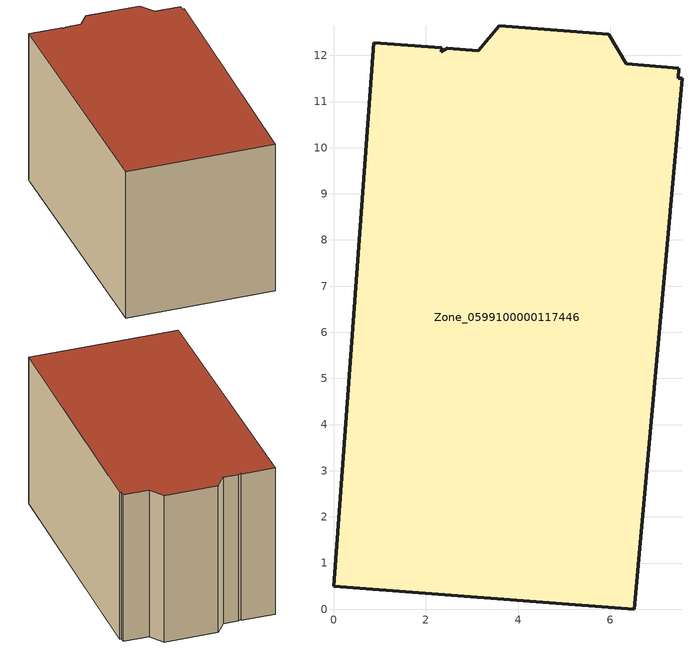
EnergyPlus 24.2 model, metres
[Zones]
Zone_0599100000117446
 floor ground (C_G): 6.52,0 0,0.5 0.87,12.27 2.35,12.16 2.34,12.08 2.46,12.15 3.14,12.1 3.59,12.64 5.96,12.46 6.34,11.82 7.49,11.72 7.46,11.5 7.55,11.51 z0
 wall outside (C_F): 5.96,12.46 3.59,12.64 3.14,12.1 2.46,12.15 2.34,12.08 2.35,12.16 0.87,12.27 0,0.5 6.52,0 7.55,11.51 7.46,11.5 7.49,11.72 6.34,11.82 5.96,12.46 z0:7.03
 roof outside (C_R): 7.55,11.51 7.46,11.5 7.49,11.72 6.34,11.82 5.96,12.46 3.59,12.64 3.14,12.1 2.46,12.15 2.34,12.08 2.35,12.16 0.87,12.27 0,0.5 6.52,0 z7.03
[BUILDING]
Pand.0599100000117446: North Axis=0; Terrain=City; Loads Convergence Tolerance Value=0.04; Temperature Convergence Tolerance Value=0.4; Solar Distribution=FullExterior; Maximum Number of Warmup Days=25; Minimum Number of Warmup Days=1
[Site:Location]
Rotterdam.The.Hague.AP_ZH_NLD Design_Conditions: Latitude=51.96; Longitude=4.45; Time Zone=1; Elevation=-4.5
[SITE:GROUNDTEMPERATURE:BUILDINGSURFACE]
18, 18, 18, 18, 18, 18, 18, 18, 18, 18, 18, 18
[MATERIAL] Thermal Absorptance=0.9; Solar Absorptance=0.7; Visible Absorptance=0.7
Name | Roughness | Thickness | Conductivity | Density | Specific Heat
G.D.1965 | MediumSmooth | 0.15 | 1 | 540 | 1210
F.D.1965 | Rough | 0.3 | 0.857143 | 1920 | 840
R.D.1965 | MediumRough | 0.2 | 0.08 | 1500 | 1000
[CONSTRUCTION]
C_G: G.D.1965
C_F: F.D.1965
C_R: R.D.1965
[ZONE]
Zone_0599100000117446: Type=1; Multiplier=1; Ceiling Height=Autocalculate; Volume=Autocalculate; Floor Area=autocalculate; Part of Total Floor Area=Yes
[ZONEINFILTRATION:DESIGNFLOWRATE]
Infil_Zone_0599100000117446: Zone or ZoneList or Space or SpaceList=Zone_0599100000117446; Schedule=AlwaysOn; Design Flow Rate Calculation Method=Flow/Area; Flow Rate per Floor Area=0.0042; Constant Term Coefficient=1; Temperature Term Coefficient=0; Velocity Term Coefficient=0; Velocity Squared Term Coefficient=0
[HVACTEMPLATE:ZONE:IDEALLOADSAIRSYSTEM]
Zone_0599100000117446: Maximum Heating Supply Air Temperature=50; Minimum Cooling Supply Air Temperature=13; Maximum Heating Supply Air Humidity Ratio=0.0156; Minimum Cooling Supply Air Humidity Ratio=0.0077; Heating Limit=NoLimit; Cooling Limit=NoLimit; Dehumidification Control Type=ConstantSensibleHeatRatio; Cooling Sensible Heat Ratio=0.7; Dehumidification Setpoint=60; Humidification Control Type=None; Humidification Setpoint=30; Outdoor Air Method=None; Outdoor Air Flow Rate per Person=0.00944; Outdoor Air Flow Rate per Zone Floor Area=0; Outdoor Air Flow Rate per Zone=0; Demand Controlled Ventilation Type=None; Outdoor Air Economizer Type=NoEconomizer; Heat Recovery Type=None; Sensible Heat Recovery Effectiveness=0.7; Latent Heat Recovery Effectiveness=0.65
[ZONECONTROL:THERMOSTAT]
ThermostatControl_Zone_0599100000117446: Zone or ZoneList=Zone_0599100000117446; Control Type Schedule=DualSetpointControlType; Control 1=Thermostat_Zone_0599100000117446; Temperature Difference Between Cutout And Setpoint=0
[THERMOSTATSETPOINT:DUALSETPOINT]
Thermostat_Zone_0599100000117446: Heating Setpoint Temperature Schedule=HeatingSetpoint_Zone_0599100000117446; Cooling Setpoint Temperature Schedule=CoolingSetpoint_Zone_0599100000117446
[SCHEDULE:COMPACT]
HeatingSetpoint_Zone_0599100000117446: Through: 12/31, For: AllDays, Until: 24:00, 21
CoolingSetpoint_Zone_0599100000117446: Through: 12/31, For: AllDays, Until: 24:00, 24
DualSetpointControlType: Through: 12/31, For: AllDays, Until: 24:00, 4
AlwaysOn: Through: 12/31, For: AllDays, Until: 24:00, 1
